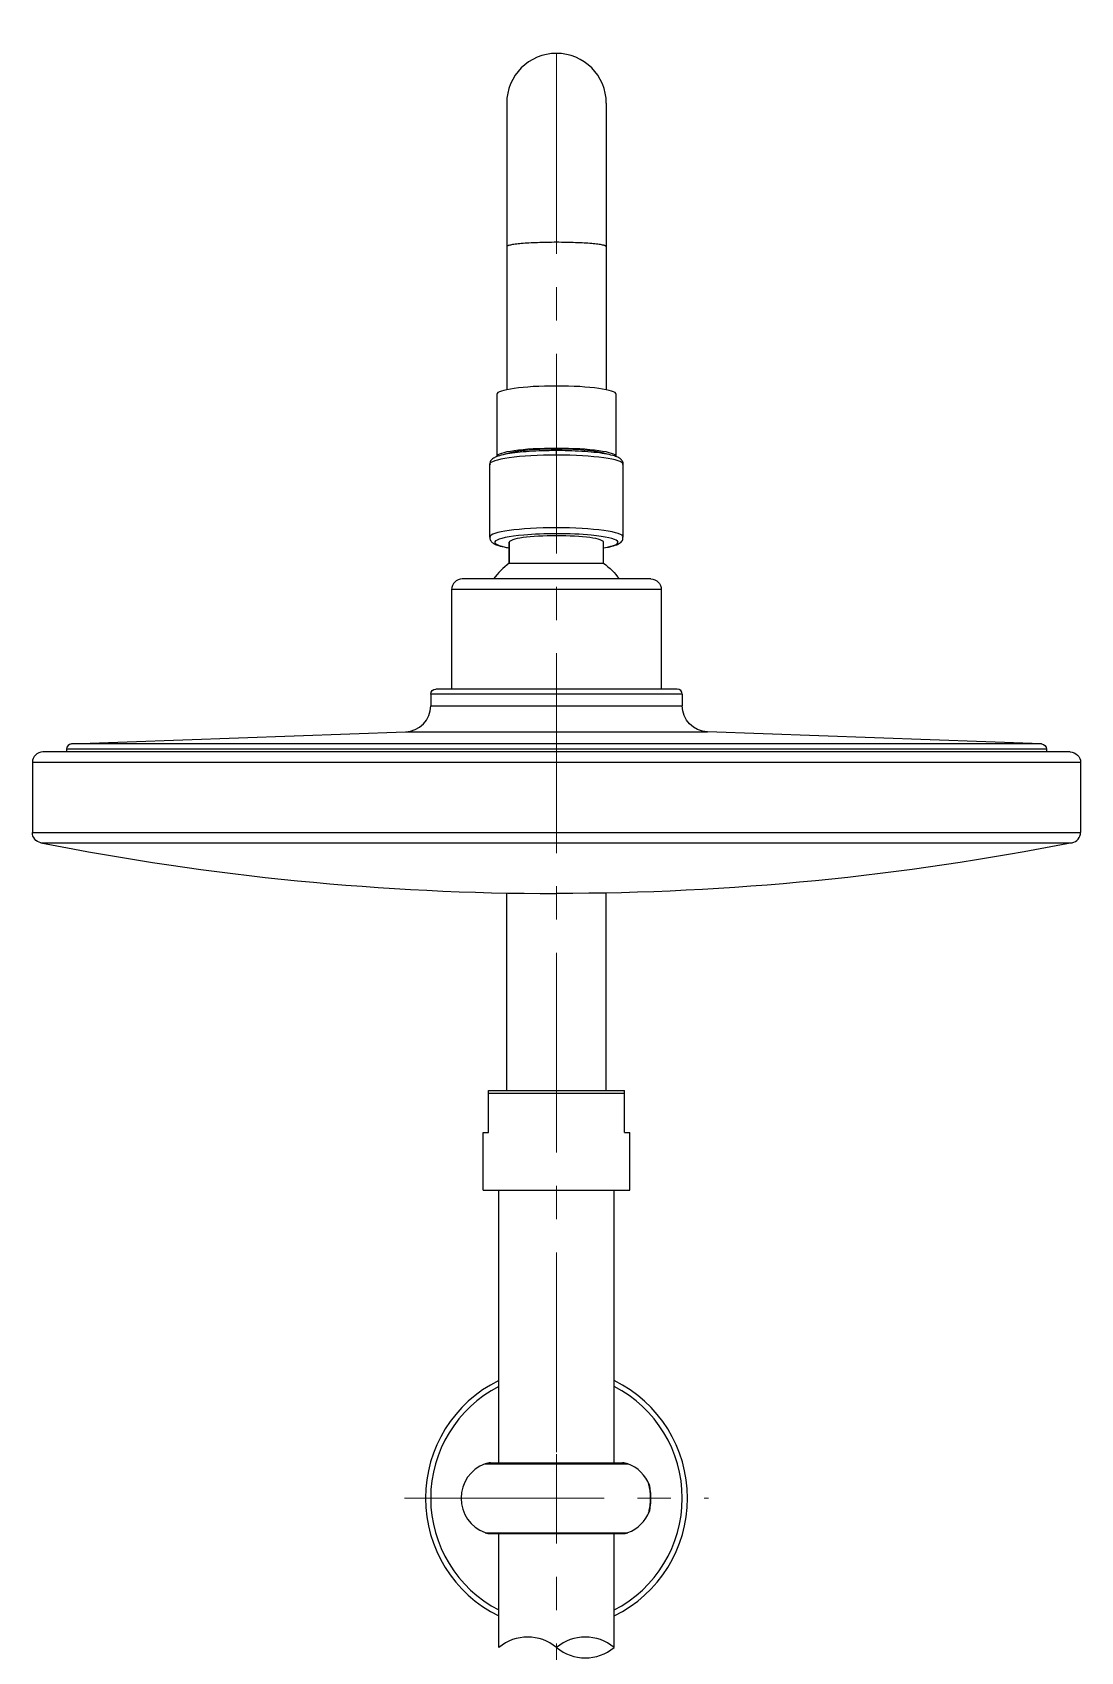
# Model space of a CAD drawing. Extents: x 0 to 3160, y 0 to 2315.
# Drawn here: x 1032.3 to 1232.3, y 1040.8 to 1349.7 of the extents above; entities that cross this region are included whole.
import ezdxf

# ---------------------------------------------------------------- set-up
doc = ezdxf.new("R2010")
doc.units = 0
doc.header["$LTSCALE"] = 4
doc.header["$MEASUREMENT"] = 0
doc.linetypes.add('CENTER2', pattern=[28.575, 19.05, -3.175, 3.175, -3.175])
doc.layers.get('0').update_dxf_attribs({"linetype": 'CONTINUOUS'})
doc.layers.add('1', color=7, linetype='CONTINUOUS', true_color=0xffffff)
doc.layers.add('Cneter', color=1, linetype='CENTER2', lineweight=13)
doc.layers.add('DEF_LAYER_ASSEM_MEMBER', color=7, linetype='CONTINUOUS')

msp = doc.modelspace()

# ---------------------------------------------------------------- linework, layer by layer
at = {"ltscale": 0.5}
for centre, start, end in [((1126.8, 1034.99), 50.0338, 129.9662), ((1137.8, 1034.99), 50.0338, 129.9662), ((1137.8, 1048.12), 230.0338, 309.9662)]:
    msp.add_arc(centre, 8.56, start, end, dxfattribs=at)
at = {"layer": '1', "color": 7, "linetype": 'Continuous'}
for p, q in [((1120.9, 1280.64), (1120.9, 1268.75)), ((1143.7, 1268.75), (1143.7, 1280.64)), ((1132.3, 1270.19), (1132.3, 1269.9)), ((1132.3, 1269.04), (1132.3, 1269.9)), ((1119.55, 1267.27), (1119.55, 1253.4)), ((1145.05, 1253.4), (1145.05, 1267.27)), ((1123.3, 1252.41), (1123.3, 1248.57)), ((1123.3, 1248.41), (1123.3, 1252.41)), ((1141.3, 1248.57), (1141.3, 1252.41)), ((1123.3, 1248.41), (1141.3, 1248.41)), ((1141.3, 1248.41), (1141.3, 1251.15)), ((1150.3, 1245.41), (1114.3, 1245.41)), ((1152.3, 1243.41), (1112.3, 1243.41)), ((1112.3, 1243.41), (1112.3, 1224.41)), ((1152.3, 1243.41), (1152.3, 1224.41)), ((1156.3, 1223.41), (1108.3, 1223.41)), ((1108.3, 1223.41), (1108.3, 1221.24)), ((1155.3, 1224.41), (1109.3, 1224.41)), ((1156.3, 1223.41), (1156.3, 1221.24)), ((1108.3, 1221.24), (1156.3, 1221.24)), ((1039.79, 1213.95), (1103.48, 1216.24)), ((1103.48, 1216.24), (1161.12, 1216.24)), ((1224.81, 1213.95), (1161.12, 1216.24)), ((1230.3, 1212.41), (1034.3, 1212.41)), ((1225.78, 1212.95), (1038.83, 1212.95)), ((1038.83, 1212.95), (1038.83, 1212.41)), ((1224.81, 1213.95), (1039.79, 1213.95)), ((1225.78, 1212.95), (1225.78, 1212.41)), ((1232.3, 1210.41), (1032.3, 1210.41)), ((1032.3, 1210.41), (1032.3, 1197.05)), ((1232.3, 1210.41), (1232.3, 1197.05)), ((1032.3, 1197.05), (1232.3, 1197.05)), ((1033.91, 1195.09), (1230.69, 1195.09))]:
    msp.add_line(p, q, dxfattribs=at)
for centre, radius, start, end in [((1132.3, 1236.41), 15, 126.8699, 143.1301), ((1114.3, 1243.41), 2, 90, 180), ((1155.3, 1223.41), 1, 0, 90), ((1103.3, 1221.24), 5, 272.0609, 0), ((1034.3, 1210.41), 2, 90, 180), ((1039.83, 1212.95), 1, 92.0609, 180), ((1230.3, 1197.05), 2, 281.2349, 0), ((1132.3, 1690.41), 505, 258.7651, 270)]:
    msp.add_arc(centre, radius, start, end, dxfattribs=at)
at = {"layer": '1', "color": 7, "linetype": 'Continuous', "extrusion": (0, 0, -1)}
for centre, radius, start, end in [((-1132.3, 1236.41), 15, 126.8699, 143.1301), ((-1150.3, 1243.41), 2, 90, 180), ((-1109.3, 1223.41), 1, 0, 90), ((-1161.3, 1221.24), 5, 272.0609, 0), ((-1224.78, 1212.95), 1, 92.0609, 180), ((-1230.3, 1210.41), 2, 90, 180), ((-1034.3, 1197.05), 2, 281.2349, 0), ((-1132.3, 1690.41), 505, 258.7651, 270)]:
    msp.add_arc(centre, radius, start, end, dxfattribs=at)
at = {"layer": '1', "color": 7, "linetype": 'Continuous'}
for centre, major_axis, start_param, end_param in [((1132.3, 1280.64), (-11.4, 0), 4.712389, 6.283185), ((1132.3, 1280.64), (11.4, 0), 0, 1.570796), ((1132.3, 1268.75), (-11.4, 0), 4.712389, 6.283185), ((1132.3, 1268.75), (-10.3, 0), 4.712389, 5.951256), ((1132.3, 1268.75), (11.4, 0), 0, 1.570796), ((1132.3, 1268.75), (10.3, 0), 0.34641, 1.570796), ((1132.3, 1267.27), (12.75, 0), 1.570796, 3.141593), ((1132.3, 1267.27), (12.75, 0), 0, 1.570796), ((1132.3, 1253.4), (12.75, 0), 1.570796, 3.140611), ((1132.3, 1253.4), (12.75, 0), 6.282204, 7.853982), ((1132.3, 1252.41), (11.75, 0), 2.127398, 3.839812), ((1132.3, 1252.41), (9, 0), 1.570796, 3.141593), ((1132.3, 1252.41), (11.75, 0), 1.570796, 2.127398), ((1132.3, 1252.41), (11.75, 0), 0.969721, 1.570796), ((1132.3, 1252.41), (-9, 0), 3.141592, 4.712389), ((1132.3, 1252.41), (11.75, 0), 5.584966, 7.252907)]:
    msp.add_ellipse(centre, major_axis=major_axis, ratio=0.139173, start_param=start_param, end_param=end_param, dxfattribs=at)
for points, knots in [([(1132.3, 1269.9), (1131.84, 1269.9), (1130.5, 1269.89), (1128.3, 1269.82), (1125.89, 1269.66), (1123.77, 1269.42), (1122.04, 1269.12), (1120.86, 1268.78), (1120.17, 1268.42), (1119.62, 1267.9), (1119.6, 1267.45), (1119.62, 1267.27)], [0, 0, 0, 0, 0.07255, 0.211257, 0.350356, 0.489989, 0.630878, 0.775169, 0.878077, 0.956773, 1, 1, 1, 1]), ([(1144.99, 1267.27), (1145.01, 1267.38), (1145.05, 1267.73), (1144.65, 1268.24), (1144.13, 1268.6), (1143.32, 1268.92), (1141.98, 1269.24), (1140.07, 1269.52), (1137.77, 1269.73), (1135.29, 1269.86), (1133.43, 1269.9), (1132.45, 1269.9), (1132.3, 1269.9)], [0, 0, 0, 0, 0.028109, 0.095421, 0.169613, 0.280684, 0.419336, 0.565432, 0.706507, 0.846019, 0.977598, 1, 1, 1, 1]), ([(1119.62, 1253.4), (1119.59, 1253.29), (1119.56, 1252.94), (1119.96, 1252.43), (1120.47, 1252.07), (1121.29, 1251.75), (1122.3, 1251.51), (1123.06, 1251.38), (1123.26, 1251.35)], [0, 0, 0, 0, 0.060306, 0.204717, 0.363892, 0.602184, 0.899652, 1, 1, 1, 1]), ([(1141.35, 1251.35), (1141.76, 1251.41), (1142.71, 1251.59), (1143.75, 1251.89), (1144.44, 1252.25), (1144.99, 1252.77), (1145, 1253.23), (1144.99, 1253.41)], [0, 0, 0, 0, 0.207707, 0.517416, 0.7383, 0.907216, 1, 1, 1, 1])]:
    msp.add_open_spline(points, degree=3, knots=knots, dxfattribs=at)
at = {"layer": 'Cneter', "lineweight": 5, "ltscale": 0.5}
for p, q in [((1132.3, 1078.83), (1132.3, 1349.69)), ((1132.3, 547.03), (1132.3, 1078.45)), ((1103.3, 1070.03), (1161.3, 1070.03))]:
    msp.add_line(p, q, dxfattribs=at)
at = {"layer": 'DEF_LAYER_ASSEM_MEMBER', "color": 7, "linetype": 'Continuous'}
for p, q in [((1122.8, 1336.19), (1122.8, 1281.51)), ((1141.8, 1336.19), (1141.8, 1281.51)), ((1122.8, 1147.83), (1122.8, 1185.5)), ((1141.8, 1147.83), (1141.8, 1185.5)), ((1119.3, 1139.83), (1119.3, 1147.83)), ((1119.3, 1147.83), (1145.3, 1147.83)), ((1145.3, 1139.83), (1145.3, 1147.83)), ((1118.3, 1128.83), (1118.3, 1139.83)), ((1118.3, 1139.83), (1119.3, 1139.83)), ((1145.3, 1139.83), (1146.3, 1139.83)), ((1146.3, 1128.83), (1146.3, 1139.83)), ((1118.3, 1128.83), (1146.3, 1128.83)), ((1121.3, 1076.78), (1121.3, 1128.83)), ((1143.3, 1076.78), (1143.3, 1128.83)), ((1119.71, 1076.78), (1144.9, 1076.78)), ((1119.71, 1063.28), (1144.9, 1063.28)), ((1121.3, 1041.55), (1121.3, 1063.28)), ((1143.3, 1041.55), (1143.3, 1063.28))]:
    msp.add_line(p, q, dxfattribs=at)
at = {"layer": 'DEF_LAYER_ASSEM_MEMBER', "color": 9, "linetype": 'Continuous'}
for p, q in [((1119.3, 1147.33), (1145.3, 1147.33)), ((1118.67, 1076.59), (1145.94, 1076.59)), ((1118.67, 1063.46), (1145.94, 1063.46))]:
    msp.add_line(p, q, dxfattribs=at)
at = {"layer": 'DEF_LAYER_ASSEM_MEMBER', "color": 7, "linetype": 'Continuous'}
for centre, radius, start, end in [((1132.3, 1336.19), 9.5, 0, 180), ((1132.3, 1070.03), 25, 116.1808, 243.8192), ((1132.3, 1070.03), 25, 296.1808, 63.8192), ((1121.1, 1070.03), 7, 110.3641, 249.6359), ((1119.71, 1073.78), 3, 90, 110.3641), ((1144.9, 1073.78), 3, 69.6359, 90), ((1143.5, 1070.03), 7, 20.9248, 69.6359), ((1143.5, 1070.03), 7, 290.3641, 339.0752), ((1119.71, 1066.28), 3, 249.6359, 270), ((1144.9, 1066.28), 3, 270, 290.3641)]:
    msp.add_arc(centre, radius, start, end, dxfattribs=at)
at = {"layer": 'DEF_LAYER_ASSEM_MEMBER', "color": 9, "linetype": 'Continuous'}
for start, end in [(117.3504, 242.6496), (297.3504, 62.6496)]:
    msp.add_arc((1132.3, 1070.03), 24, start, end, dxfattribs=at)
for points, start_tangent, end_tangent in [([(1132.3, 1309.64), (1130.45, 1309.62), (1128.67, 1309.57), (1127.03, 1309.5), (1125.59, 1309.39), (1124.41, 1309.27), (1123.93, 1309.2), (1123.53, 1309.12), (1123.21, 1309.05), (1122.99, 1308.97), (1122.91, 1308.93), (1122.85, 1308.89), (1122.8, 1308.81)], (-1, 0), (0, -1)), ([(1141.8, 1308.81), (1141.76, 1308.89), (1141.7, 1308.93), (1141.62, 1308.97), (1141.4, 1309.05), (1141.08, 1309.12), (1140.68, 1309.2), (1140.2, 1309.27), (1139.02, 1309.39), (1137.58, 1309.5), (1135.94, 1309.57), (1134.16, 1309.62), (1132.3, 1309.64)], (0, 1), (-1, 0))]:
    msp.add_spline(points, degree=3, dxfattribs=dict(at, start_tangent=start_tangent, end_tangent=end_tangent))
at = {"layer": 'DEF_LAYER_ASSEM_MEMBER', "color": 2, "linetype": 'Continuous'}
for points, start_tangent, end_tangent in [([(1150.26, 1070.03), (1150.24, 1070.64), (1150.19, 1071.24), (1150.12, 1071.77), (1150.03, 1072.23), (1149.95, 1072.59), (1149.88, 1072.86), (1149.83, 1073.01), (1149.83, 1073.03)], (0, 1), (-0.258357, 0.96605)), ([(1149.83, 1067.03), (1149.83, 1067.05), (1149.88, 1067.2), (1149.96, 1067.52), (1150.06, 1067.99), (1150.16, 1068.59), (1150.23, 1069.3), (1150.26, 1070.03)], (-0.265372, -0.964146), (0, 1))]:
    msp.add_spline(points, degree=3, dxfattribs=dict(at, start_tangent=start_tangent, end_tangent=end_tangent))
at = {"layer": 'DEF_LAYER_ASSEM_MEMBER', "color": 7, "linetype": 'Continuous'}
for points, start_tangent, end_tangent in [([(1150.33, 1070.03), (1150.19, 1071.79), (1150.04, 1072.53)], (0.00001, 1), (-0.233938, 0.972252)), ([(1150.04, 1067.53), (1150.19, 1068.26), (1150.33, 1070.03)], (0.233941, 0.972251), (0.00001, 1))]:
    msp.add_spline(points, degree=3, dxfattribs=dict(at, start_tangent=start_tangent, end_tangent=end_tangent))

doc.saveas('drawing.dxf')
